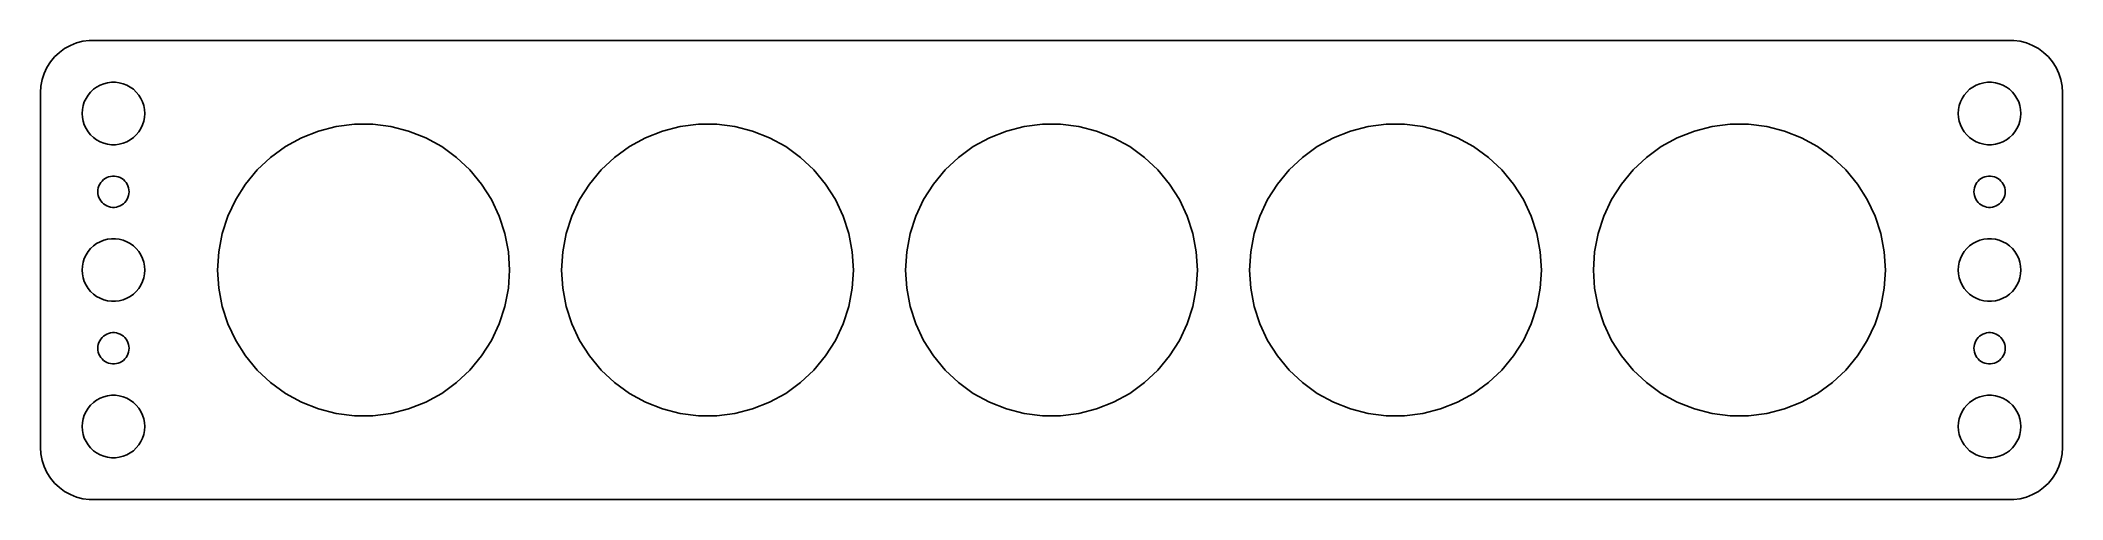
# Model space of a CAD drawing. Header units: metres. Extents: x -97 to 97, y 32 to 76.
import ezdxf

# ---------------------------------------------------------------- set-up
doc = ezdxf.new("R2010")
doc.units = ezdxf.units.M

msp = doc.modelspace()

# ---------------------------------------------------------------- linework, layer by layer
for p, q in [((-93.5451, 75.7553), (-94.1289, 75.5241)), ((-92.9369, 75.9114), (-93.5451, 75.7553)), ((-92.3139, 75.9901), (-92.9369, 75.9114)), ((92.3139, 75.9901), (-92.3139, 75.9901)), ((92.9369, 75.9114), (92.3139, 75.9901)), ((93.5451, 75.7553), (92.9369, 75.9114)), ((94.1289, 75.5241), (93.5451, 75.7553)), ((-96.0451, 73.9389), (-96.3815, 73.4088)), ((-95.6448, 74.4227), (-96.0451, 73.9389)), ((-95.1871, 74.8526), (-95.6448, 74.4227)), ((-94.6791, 75.2216), (-95.1871, 74.8526)), ((-94.1289, 75.5241), (-94.6791, 75.2216)), ((94.6791, 75.2216), (94.1289, 75.5241)), ((95.1871, 74.8526), (94.6791, 75.2216)), ((95.6448, 74.4227), (95.1871, 74.8526)), ((96.0451, 73.9389), (95.6448, 74.4227)), ((96.3815, 73.4088), (96.0451, 73.9389)), ((-96.8429, 72.2434), (-96.9606, 71.6267)), ((-96.6489, 72.8406), (-96.8429, 72.2434)), ((-96.3815, 73.4088), (-96.6489, 72.8406)), ((-91.2773, 71.7145), (-90.927, 71.8532)), ((-90.927, 71.8532), (-90.5621, 71.9469)), ((-90.5621, 71.9469), (-90.1884, 71.9941)), ((-90.1884, 71.9941), (-89.8116, 71.9941)), ((-89.8116, 71.9941), (-89.4379, 71.9469)), ((-89.4379, 71.9469), (-89.073, 71.8532)), ((-89.073, 71.8532), (-88.7227, 71.7145)), ((88.7227, 71.7145), (89.073, 71.8532)), ((89.073, 71.8532), (89.4379, 71.9469)), ((89.4379, 71.9469), (89.8116, 71.9941)), ((89.8116, 71.9941), (90.1884, 71.9941)), ((90.1884, 71.9941), (90.5621, 71.9469)), ((90.5621, 71.9469), (90.927, 71.8532)), ((90.927, 71.8532), (91.2773, 71.7145)), ((96.6489, 72.8406), (96.3815, 73.4088)), ((96.8429, 72.2434), (96.6489, 72.8406)), ((96.9606, 71.6267), (96.8429, 72.2434)), ((-96.9606, 71.6267), (-97, 71)), ((-97, 71), (-97, 37)), ((-92.9057, 69.7461), (-92.7893, 70.1044)), ((-92.7893, 70.1044), (-92.6289, 70.4453)), ((-92.6289, 70.4453), (-92.427, 70.7634)), ((-92.427, 70.7634), (-92.1869, 71.0536)), ((-92.1869, 71.0536), (-91.9123, 71.3115)), ((-91.9123, 71.3115), (-91.6075, 71.533)), ((-91.6075, 71.533), (-91.2773, 71.7145)), ((-88.7227, 71.7145), (-88.3925, 71.533)), ((-88.3925, 71.533), (-88.0877, 71.3115)), ((-88.0877, 71.3115), (-87.8131, 71.0536)), ((-87.8131, 71.0536), (-87.573, 70.7634)), ((-87.573, 70.7634), (-87.3711, 70.4453)), ((-87.3711, 70.4453), (-87.2107, 70.1044)), ((-87.2107, 70.1044), (-87.0943, 69.7461)), ((87.0943, 69.7461), (87.2107, 70.1044)), ((87.2107, 70.1044), (87.3711, 70.4453)), ((87.3711, 70.4453), (87.573, 70.7634)), ((87.573, 70.7634), (87.8131, 71.0536)), ((87.8131, 71.0536), (88.0877, 71.3115)), ((88.0877, 71.3115), (88.3925, 71.533)), ((88.3925, 71.533), (88.7227, 71.7145)), ((91.2773, 71.7145), (91.6075, 71.533)), ((91.6075, 71.533), (91.9123, 71.3115)), ((91.9123, 71.3115), (92.1869, 71.0536)), ((92.1869, 71.0536), (92.427, 70.7634)), ((92.427, 70.7634), (92.6289, 70.4453)), ((92.6289, 70.4453), (92.7893, 70.1044)), ((92.7893, 70.1044), (92.9057, 69.7461)), ((97, 71), (96.9606, 71.6267)), ((97, 37), (97, 71)), ((-93, 69), (-92.9763, 69.376)), ((-92.9763, 68.624), (-93, 69)), ((-92.9763, 69.376), (-92.9057, 69.7461)), ((-92.9057, 68.2539), (-92.9763, 68.624)), ((-92.7893, 67.8956), (-92.9057, 68.2539)), ((-87.0943, 68.2539), (-87.2107, 67.8956)), ((-87.0943, 69.7461), (-87.0237, 69.376)), ((-87.0237, 68.624), (-87.0943, 68.2539)), ((-87.0237, 69.376), (-87, 69)), ((-87, 69), (-87.0237, 68.624)), ((-68.6233, 67.752), (-66.8791, 67.9724)), ((-66.8791, 67.9724), (-65.1209, 67.9724)), ((-65.1209, 67.9724), (-63.3767, 67.752)), ((-35.6233, 67.752), (-33.8791, 67.9724)), ((-33.8791, 67.9724), (-32.1209, 67.9724)), ((-32.1209, 67.9724), (-30.3766, 67.752)), ((-2.6233, 67.752), (-0.8791, 67.9724)), ((-0.8791, 67.9724), (0.8791, 67.9724)), ((0.8791, 67.9724), (2.6233, 67.752)), ((30.3766, 67.752), (32.1209, 67.9724)), ((32.1209, 67.9724), (33.8791, 67.9724)), ((33.8791, 67.9724), (35.6233, 67.752)), ((63.3767, 67.752), (65.1209, 67.9724)), ((65.1209, 67.9724), (66.8791, 67.9724)), ((66.8791, 67.9724), (68.6233, 67.752)), ((87, 69), (87.0237, 69.376)), ((87.0237, 68.624), (87, 69)), ((87.0237, 69.376), (87.0943, 69.7461)), ((87.0943, 68.2539), (87.0237, 68.624)), ((87.2107, 67.8956), (87.0943, 68.2539)), ((92.9057, 68.2539), (92.7893, 67.8956)), ((92.9057, 69.7461), (92.9763, 69.376)), ((92.9763, 68.624), (92.9057, 68.2539)), ((92.9763, 69.376), (93, 69)), ((93, 69), (92.9763, 68.624)), ((-92.6289, 67.5547), (-92.7893, 67.8956)), ((-92.427, 67.2366), (-92.6289, 67.5547)), ((-92.1869, 66.9464), (-92.427, 67.2366)), ((-91.9123, 66.6884), (-92.1869, 66.9464)), ((-91.6075, 66.467), (-91.9123, 66.6884)), ((-91.2773, 66.2855), (-91.6075, 66.467)), ((-90.927, 66.1468), (-91.2773, 66.2855)), ((-90.5621, 66.0531), (-90.927, 66.1468)), ((-90.1884, 66.0059), (-90.5621, 66.0531)), ((-89.8116, 66.0059), (-90.1884, 66.0059)), ((-89.4379, 66.0531), (-89.8116, 66.0059)), ((-89.073, 66.1468), (-89.4379, 66.0531)), ((-88.7227, 66.2855), (-89.073, 66.1468)), ((-88.3925, 66.467), (-88.7227, 66.2855)), ((-88.0877, 66.6884), (-88.3925, 66.467)), ((-87.8131, 66.9464), (-88.0877, 66.6884)), ((-87.573, 67.2366), (-87.8131, 66.9464)), ((-87.3711, 67.5547), (-87.573, 67.2366)), ((-87.2107, 67.8956), (-87.3711, 67.5547)), ((-73.5016, 65.8206), (-71.9609, 66.6676)), ((-71.9609, 66.6676), (-70.3262, 67.3148)), ((-70.3262, 67.3148), (-68.6233, 67.752)), ((-63.3767, 67.752), (-61.6738, 67.3148)), ((-61.6738, 67.3148), (-60.0391, 66.6676)), ((-60.0391, 66.6676), (-58.4984, 65.8206)), ((-40.5016, 65.8206), (-38.9609, 66.6676)), ((-38.9609, 66.6676), (-37.3262, 67.3148)), ((-37.3262, 67.3148), (-35.6233, 67.752)), ((-30.3766, 67.752), (-28.6738, 67.3148)), ((-28.6738, 67.3148), (-27.0391, 66.6676)), ((-27.0391, 66.6676), (-25.4984, 65.8206)), ((-7.5016, 65.8206), (-5.9609, 66.6676)), ((-5.9609, 66.6676), (-4.3262, 67.3148)), ((-4.3262, 67.3148), (-2.6233, 67.752)), ((2.6233, 67.752), (4.3262, 67.3148)), ((4.3262, 67.3148), (5.9609, 66.6676)), ((5.9609, 66.6676), (7.5016, 65.8206)), ((25.4984, 65.8206), (27.0391, 66.6676)), ((27.0391, 66.6676), (28.6738, 67.3148)), ((28.6738, 67.3148), (30.3766, 67.752)), ((35.6233, 67.752), (37.3262, 67.3148)), ((37.3262, 67.3148), (38.9609, 66.6676)), ((38.9609, 66.6676), (40.5016, 65.8206)), ((58.4984, 65.8206), (60.0391, 66.6676)), ((60.0391, 66.6676), (61.6738, 67.3148)), ((61.6738, 67.3148), (63.3767, 67.752)), ((68.6233, 67.752), (70.3262, 67.3148)), ((70.3262, 67.3148), (71.9609, 66.6676)), ((71.9609, 66.6676), (73.5016, 65.8206)), ((87.3711, 67.5547), (87.2107, 67.8956)), ((87.573, 67.2366), (87.3711, 67.5547)), ((87.8131, 66.9464), (87.573, 67.2366)), ((88.0877, 66.6884), (87.8131, 66.9464)), ((88.3925, 66.467), (88.0877, 66.6884)), ((88.7227, 66.2855), (88.3925, 66.467)), ((89.073, 66.1468), (88.7227, 66.2855)), ((89.4379, 66.0531), (89.073, 66.1468)), ((89.8116, 66.0059), (89.4379, 66.0531)), ((90.1884, 66.0059), (89.8116, 66.0059)), ((90.5621, 66.0531), (90.1884, 66.0059)), ((90.927, 66.1468), (90.5621, 66.0531)), ((91.2773, 66.2855), (90.927, 66.1468)), ((91.6075, 66.467), (91.2773, 66.2855)), ((91.9123, 66.6884), (91.6075, 66.467)), ((92.1869, 66.9464), (91.9123, 66.6884)), ((92.427, 67.2366), (92.1869, 66.9464)), ((92.6289, 67.5547), (92.427, 67.2366)), ((92.7893, 67.8956), (92.6289, 67.5547)), ((-76.2056, 63.5836), (-74.9239, 64.7872)), ((-74.9239, 64.7872), (-73.5016, 65.8206)), ((-58.4984, 65.8206), (-57.0761, 64.7872)), ((-57.0761, 64.7872), (-55.7944, 63.5836)), ((-43.2056, 63.5836), (-41.9239, 64.7872)), ((-41.9239, 64.7872), (-40.5016, 65.8206)), ((-25.4984, 65.8206), (-24.0761, 64.7872)), ((-24.0761, 64.7872), (-22.7944, 63.5836)), ((-10.2056, 63.5836), (-8.9239, 64.7872)), ((-8.9239, 64.7872), (-7.5016, 65.8206)), ((7.5016, 65.8206), (8.9239, 64.7872)), ((8.9239, 64.7872), (10.2056, 63.5836)), ((22.7944, 63.5836), (24.0761, 64.7872)), ((24.0761, 64.7872), (25.4984, 65.8206)), ((40.5016, 65.8206), (41.9239, 64.7872)), ((41.9239, 64.7872), (43.2056, 63.5836)), ((55.7944, 63.5836), (57.0761, 64.7872)), ((57.0761, 64.7872), (58.4984, 65.8206)), ((73.5016, 65.8206), (74.9239, 64.7872)), ((74.9239, 64.7872), (76.2056, 63.5836)), ((-91.3947, 62.0522), (-91.3145, 62.2226)), ((-91.3145, 62.2226), (-91.2135, 62.3817)), ((-91.2135, 62.3817), (-91.0934, 62.5268)), ((-91.0934, 62.5268), (-90.9561, 62.6558)), ((-90.9561, 62.6558), (-90.8037, 62.7665)), ((-90.8037, 62.7665), (-90.6387, 62.8572)), ((-90.6387, 62.8572), (-90.4635, 62.9266)), ((-90.4635, 62.9266), (-90.2811, 62.9734)), ((-90.2811, 62.9734), (-90.0942, 62.997)), ((-90.0942, 62.997), (-89.9058, 62.997)), ((-89.9058, 62.997), (-89.7189, 62.9734)), ((-89.7189, 62.9734), (-89.5365, 62.9266)), ((-89.5365, 62.9266), (-89.3613, 62.8572)), ((-89.3613, 62.8572), (-89.1963, 62.7665)), ((-89.1963, 62.7665), (-89.0439, 62.6558)), ((-89.0439, 62.6558), (-88.9065, 62.5268)), ((-88.9065, 62.5268), (-88.7865, 62.3817)), ((-88.7865, 62.3817), (-88.6855, 62.2226)), ((-88.6855, 62.2226), (-88.6053, 62.0522)), ((-78.2683, 60.7445), (-77.3262, 62.229)), ((-77.3262, 62.229), (-76.2056, 63.5836)), ((-55.7944, 63.5836), (-54.6738, 62.229)), ((-54.6738, 62.229), (-53.7317, 60.7445)), ((-45.2683, 60.7445), (-44.3262, 62.229)), ((-44.3262, 62.229), (-43.2056, 63.5836)), ((-22.7944, 63.5836), (-21.6738, 62.229)), ((-21.6738, 62.229), (-20.7317, 60.7445)), ((-12.2683, 60.7445), (-11.3262, 62.229)), ((-11.3262, 62.229), (-10.2056, 63.5836)), ((10.2056, 63.5836), (11.3262, 62.229)), ((11.3262, 62.229), (12.2683, 60.7445)), ((20.7317, 60.7445), (21.6738, 62.229)), ((21.6738, 62.229), (22.7944, 63.5836)), ((43.2056, 63.5836), (44.3262, 62.229)), ((44.3262, 62.229), (45.2683, 60.7445)), ((53.7317, 60.7445), (54.6738, 62.229)), ((54.6738, 62.229), (55.7944, 63.5836)), ((76.2056, 63.5836), (77.3262, 62.229)), ((77.3262, 62.229), (78.2683, 60.7445)), ((88.6053, 62.0522), (88.6855, 62.2226)), ((88.6855, 62.2226), (88.7865, 62.3817)), ((88.7865, 62.3817), (88.9065, 62.5268)), ((88.9065, 62.5268), (89.0439, 62.6558)), ((89.0439, 62.6558), (89.1963, 62.7665)), ((89.1963, 62.7665), (89.3613, 62.8572)), ((89.3613, 62.8572), (89.5365, 62.9266)), ((89.5365, 62.9266), (89.7189, 62.9734)), ((89.7189, 62.9734), (89.9058, 62.997)), ((89.9058, 62.997), (90.0942, 62.997)), ((90.0942, 62.997), (90.2811, 62.9734)), ((90.2811, 62.9734), (90.4635, 62.9266)), ((90.4635, 62.9266), (90.6387, 62.8572)), ((90.6387, 62.8572), (90.8037, 62.7665)), ((90.8037, 62.7665), (90.9561, 62.6558)), ((90.9561, 62.6558), (91.0934, 62.5268)), ((91.0934, 62.5268), (91.2135, 62.3817)), ((91.2135, 62.3817), (91.3145, 62.2226)), ((91.3145, 62.2226), (91.3947, 62.0522)), ((-91.5, 61.5), (-91.4882, 61.688)), ((-91.4882, 61.312), (-91.5, 61.5)), ((-91.4882, 61.688), (-91.4529, 61.873)), ((-91.4529, 61.127), (-91.4882, 61.312)), ((-91.4529, 61.873), (-91.3947, 62.0522)), ((-91.3947, 60.9478), (-91.4529, 61.127)), ((-91.3145, 60.7774), (-91.3947, 60.9478)), ((-91.2135, 60.6183), (-91.3145, 60.7774)), ((-91.0934, 60.4732), (-91.2135, 60.6183)), ((-90.9561, 60.3442), (-91.0934, 60.4732)), ((-90.8037, 60.2335), (-90.9561, 60.3442)), ((-90.6387, 60.1427), (-90.8037, 60.2335)), ((-90.4635, 60.0734), (-90.6387, 60.1427)), ((-89.3613, 60.1427), (-89.5365, 60.0734)), ((-89.1963, 60.2335), (-89.3613, 60.1427)), ((-89.0439, 60.3442), (-89.1963, 60.2335)), ((-88.9065, 60.4732), (-89.0439, 60.3442)), ((-88.7865, 60.6183), (-88.9065, 60.4732)), ((-88.6855, 60.7774), (-88.7865, 60.6183)), ((-88.6053, 60.9478), (-88.6855, 60.7774)), ((-88.6053, 62.0522), (-88.5471, 61.873)), ((-88.5471, 61.127), (-88.6053, 60.9478)), ((-88.5471, 61.873), (-88.5118, 61.688)), ((-88.5118, 61.312), (-88.5471, 61.127)), ((-88.5118, 61.688), (-88.5, 61.5)), ((-88.5, 61.5), (-88.5118, 61.312)), ((-79.0169, 59.1537), (-78.2683, 60.7445)), ((-53.7317, 60.7445), (-52.9831, 59.1537)), ((-46.0169, 59.1537), (-45.2683, 60.7445)), ((-20.7317, 60.7445), (-19.9831, 59.1537)), ((-13.0169, 59.1537), (-12.2683, 60.7445)), ((12.2683, 60.7445), (13.0169, 59.1537)), ((19.9831, 59.1537), (20.7317, 60.7445)), ((45.2683, 60.7445), (46.0169, 59.1537)), ((52.9831, 59.1537), (53.7317, 60.7445)), ((78.2683, 60.7445), (79.0169, 59.1537)), ((88.5, 61.5), (88.5118, 61.688)), ((88.5118, 61.312), (88.5, 61.5)), ((88.5118, 61.688), (88.5471, 61.873)), ((88.5471, 61.127), (88.5118, 61.312)), ((88.5471, 61.873), (88.6053, 62.0522)), ((88.6053, 60.9478), (88.5471, 61.127)), ((88.6855, 60.7774), (88.6053, 60.9478)), ((88.7865, 60.6183), (88.6855, 60.7774)), ((88.9065, 60.4732), (88.7865, 60.6183)), ((89.0439, 60.3442), (88.9065, 60.4732)), ((89.1963, 60.2335), (89.0439, 60.3442)), ((89.3613, 60.1427), (89.1963, 60.2335)), ((89.5365, 60.0734), (89.3613, 60.1427)), ((90.6387, 60.1427), (90.4635, 60.0734)), ((90.8037, 60.2335), (90.6387, 60.1427)), ((90.9561, 60.3442), (90.8037, 60.2335)), ((91.0934, 60.4732), (90.9561, 60.3442)), ((91.2135, 60.6183), (91.0934, 60.4732)), ((91.3145, 60.7774), (91.2135, 60.6183)), ((91.3947, 60.9478), (91.3145, 60.7774)), ((91.3947, 62.0522), (91.4529, 61.873)), ((91.4529, 61.127), (91.3947, 60.9478)), ((91.4529, 61.873), (91.4882, 61.688)), ((91.4882, 61.312), (91.4529, 61.127)), ((91.4882, 61.688), (91.5, 61.5)), ((91.5, 61.5), (91.4882, 61.312)), ((-90.2811, 60.0266), (-90.4635, 60.0734)), ((-90.0942, 60.0029), (-90.2811, 60.0266)), ((-89.9058, 60.0029), (-90.0942, 60.0029)), ((-89.7189, 60.0266), (-89.9058, 60.0029)), ((-89.5365, 60.0734), (-89.7189, 60.0266)), ((-79.5602, 57.4816), (-79.0169, 59.1537)), ((-52.9831, 59.1537), (-52.4398, 57.4816)), ((-46.5602, 57.4816), (-46.0169, 59.1537)), ((-19.9831, 59.1537), (-19.4398, 57.4816)), ((-13.5602, 57.4816), (-13.0169, 59.1537)), ((13.0169, 59.1537), (13.5602, 57.4816)), ((19.4398, 57.4816), (19.9831, 59.1537)), ((46.0169, 59.1537), (46.5602, 57.4816)), ((52.4398, 57.4816), (52.9831, 59.1537)), ((79.0169, 59.1537), (79.5602, 57.4816)), ((89.7189, 60.0266), (89.5365, 60.0734)), ((89.9058, 60.0029), (89.7189, 60.0266)), ((90.0942, 60.0029), (89.9058, 60.0029)), ((90.2811, 60.0266), (90.0942, 60.0029)), ((90.4635, 60.0734), (90.2811, 60.0266)), ((-92.1869, 56.0536), (-91.9123, 56.3115)), ((-91.9123, 56.3115), (-91.6075, 56.533)), ((-91.6075, 56.533), (-91.2773, 56.7145)), ((-91.2773, 56.7145), (-90.927, 56.8532)), ((-90.927, 56.8532), (-90.5621, 56.9469)), ((-90.5621, 56.9469), (-90.1884, 56.9941)), ((-90.1884, 56.9941), (-89.8116, 56.9941)), ((-89.8116, 56.9941), (-89.4379, 56.9469)), ((-89.4379, 56.9469), (-89.073, 56.8532)), ((-89.073, 56.8532), (-88.7227, 56.7145)), ((-88.7227, 56.7145), (-88.3925, 56.533)), ((-88.3925, 56.533), (-88.0877, 56.3115)), ((-88.0877, 56.3115), (-87.8131, 56.0536)), ((-79.8896, 55.7547), (-79.5602, 57.4816)), ((-52.4398, 57.4816), (-52.1104, 55.7547)), ((-46.8896, 55.7547), (-46.5602, 57.4816)), ((-19.4398, 57.4816), (-19.1104, 55.7547)), ((-13.8896, 55.7547), (-13.5602, 57.4816)), ((13.5602, 57.4816), (13.8896, 55.7547)), ((19.1104, 55.7547), (19.4398, 57.4816)), ((46.5602, 57.4816), (46.8896, 55.7547)), ((52.1104, 55.7547), (52.4398, 57.4816)), ((79.5602, 57.4816), (79.8896, 55.7547)), ((87.8131, 56.0536), (88.0877, 56.3115)), ((88.0877, 56.3115), (88.3925, 56.533)), ((88.3925, 56.533), (88.7227, 56.7145)), ((88.7227, 56.7145), (89.073, 56.8532)), ((89.073, 56.8532), (89.4379, 56.9469)), ((89.4379, 56.9469), (89.8116, 56.9941)), ((89.8116, 56.9941), (90.1884, 56.9941)), ((90.1884, 56.9941), (90.5621, 56.9469)), ((90.5621, 56.9469), (90.927, 56.8532)), ((90.927, 56.8532), (91.2773, 56.7145)), ((91.2773, 56.7145), (91.6075, 56.533)), ((91.6075, 56.533), (91.9123, 56.3115)), ((91.9123, 56.3115), (92.1869, 56.0536)), ((-93, 54), (-92.9763, 54.376)), ((-92.9763, 54.376), (-92.9057, 54.7461)), ((-92.9057, 54.7461), (-92.7893, 55.1044)), ((-92.7893, 55.1044), (-92.6289, 55.4453)), ((-92.6289, 55.4453), (-92.427, 55.7634)), ((-92.427, 55.7634), (-92.1869, 56.0536)), ((-87.8131, 56.0536), (-87.573, 55.7634)), ((-87.573, 55.7634), (-87.3711, 55.4453)), ((-87.3711, 55.4453), (-87.2107, 55.1044)), ((-87.2107, 55.1044), (-87.0943, 54.7461)), ((-87.0943, 54.7461), (-87.0237, 54.376)), ((-87.0237, 54.376), (-87, 54)), ((-80, 54), (-79.8896, 55.7547)), ((-52.1104, 55.7547), (-52, 54)), ((-47, 54), (-46.8896, 55.7547)), ((-19.1104, 55.7547), (-19, 54)), ((-14, 54), (-13.8896, 55.7547)), ((13.8896, 55.7547), (14, 54)), ((19, 54), (19.1104, 55.7547)), ((46.8896, 55.7547), (47, 54)), ((52, 54), (52.1104, 55.7547)), ((79.8896, 55.7547), (80, 54)), ((87, 54), (87.0237, 54.376)), ((87.0237, 54.376), (87.0943, 54.7461)), ((87.0943, 54.7461), (87.2107, 55.1044)), ((87.2107, 55.1044), (87.3711, 55.4453)), ((87.3711, 55.4453), (87.573, 55.7634)), ((87.573, 55.7634), (87.8131, 56.0536)), ((92.1869, 56.0536), (92.427, 55.7634)), ((92.427, 55.7634), (92.6289, 55.4453)), ((92.6289, 55.4453), (92.7893, 55.1044)), ((92.7893, 55.1044), (92.9057, 54.7461)), ((92.9057, 54.7461), (92.9763, 54.376)), ((92.9763, 54.376), (93, 54)), ((-92.9763, 53.624), (-93, 54)), ((-92.9057, 53.2539), (-92.9763, 53.624)), ((-92.7893, 52.8956), (-92.9057, 53.2539)), ((-92.6289, 52.5547), (-92.7893, 52.8956)), ((-92.427, 52.2366), (-92.6289, 52.5547)), ((-87.3711, 52.5547), (-87.573, 52.2366)), ((-87.2107, 52.8956), (-87.3711, 52.5547)), ((-87.0943, 53.2539), (-87.2107, 52.8956)), ((-87.0237, 53.624), (-87.0943, 53.2539)), ((-87, 54), (-87.0237, 53.624)), ((-79.8896, 52.2453), (-80, 54)), ((-52, 54), (-52.1104, 52.2453)), ((-46.8896, 52.2453), (-47, 54)), ((-19, 54), (-19.1104, 52.2453)), ((-13.8896, 52.2453), (-14, 54)), ((14, 54), (13.8896, 52.2453)), ((19.1104, 52.2453), (19, 54)), ((47, 54), (46.8896, 52.2453)), ((52.1104, 52.2453), (52, 54)), ((80, 54), (79.8896, 52.2453)), ((87.0237, 53.624), (87, 54)), ((87.0943, 53.2539), (87.0237, 53.624)), ((87.2107, 52.8956), (87.0943, 53.2539)), ((87.3711, 52.5547), (87.2107, 52.8956)), ((87.573, 52.2366), (87.3711, 52.5547)), ((92.6289, 52.5547), (92.427, 52.2366)), ((92.7893, 52.8956), (92.6289, 52.5547)), ((92.9057, 53.2539), (92.7893, 52.8956)), ((92.9763, 53.624), (92.9057, 53.2539)), ((93, 54), (92.9763, 53.624)), ((-92.1869, 51.9464), (-92.427, 52.2366)), ((-91.9123, 51.6885), (-92.1869, 51.9464)), ((-91.6075, 51.467), (-91.9123, 51.6885)), ((-91.2773, 51.2855), (-91.6075, 51.467)), ((-90.927, 51.1468), (-91.2773, 51.2855)), ((-90.5621, 51.0531), (-90.927, 51.1468)), ((-90.1884, 51.0059), (-90.5621, 51.0531)), ((-89.8116, 51.0059), (-90.1884, 51.0059)), ((-89.4379, 51.0531), (-89.8116, 51.0059)), ((-89.073, 51.1468), (-89.4379, 51.0531)), ((-88.7227, 51.2855), (-89.073, 51.1468)), ((-88.3925, 51.467), (-88.7227, 51.2855)), ((-88.0877, 51.6885), (-88.3925, 51.467)), ((-87.8131, 51.9464), (-88.0877, 51.6885)), ((-87.573, 52.2366), (-87.8131, 51.9464)), ((-79.5602, 50.5184), (-79.8896, 52.2453)), ((-79.0169, 48.8463), (-79.5602, 50.5184)), ((-52.4398, 50.5184), (-52.9831, 48.8463)), ((-52.1104, 52.2453), (-52.4398, 50.5184)), ((-46.5602, 50.5184), (-46.8896, 52.2453)), ((-46.0169, 48.8463), (-46.5602, 50.5184)), ((-19.4398, 50.5184), (-19.9831, 48.8463)), ((-19.1104, 52.2453), (-19.4398, 50.5184)), ((-13.5602, 50.5184), (-13.8896, 52.2453)), ((-13.0169, 48.8463), (-13.5602, 50.5184)), ((13.5602, 50.5184), (13.0169, 48.8463)), ((13.8896, 52.2453), (13.5602, 50.5184)), ((19.4398, 50.5184), (19.1104, 52.2453)), ((19.9831, 48.8463), (19.4398, 50.5184)), ((46.5602, 50.5184), (46.0169, 48.8463)), ((46.8896, 52.2453), (46.5602, 50.5184)), ((52.4398, 50.5184), (52.1104, 52.2453)), ((52.9831, 48.8463), (52.4398, 50.5184)), ((79.5602, 50.5184), (79.0169, 48.8463)), ((79.8896, 52.2453), (79.5602, 50.5184)), ((87.8131, 51.9464), (87.573, 52.2366)), ((88.0877, 51.6885), (87.8131, 51.9464)), ((88.3925, 51.467), (88.0877, 51.6885)), ((88.7227, 51.2855), (88.3925, 51.467)), ((89.073, 51.1468), (88.7227, 51.2855)), ((89.4379, 51.0531), (89.073, 51.1468)), ((89.8116, 51.0059), (89.4379, 51.0531)), ((90.1884, 51.0059), (89.8116, 51.0059)), ((90.5621, 51.0531), (90.1884, 51.0059)), ((90.927, 51.1468), (90.5621, 51.0531)), ((91.2773, 51.2855), (90.927, 51.1468)), ((91.6075, 51.467), (91.2773, 51.2855)), ((91.9123, 51.6885), (91.6075, 51.467)), ((92.1869, 51.9464), (91.9123, 51.6885)), ((92.427, 52.2366), (92.1869, 51.9464)), ((-78.2683, 47.2555), (-79.0169, 48.8463)), ((-52.9831, 48.8463), (-53.7317, 47.2555)), ((-45.2683, 47.2555), (-46.0169, 48.8463)), ((-19.9831, 48.8463), (-20.7317, 47.2555)), ((-12.2683, 47.2555), (-13.0169, 48.8463)), ((13.0169, 48.8463), (12.2683, 47.2555)), ((20.7317, 47.2555), (19.9831, 48.8463)), ((46.0169, 48.8463), (45.2683, 47.2555)), ((53.7317, 47.2555), (52.9831, 48.8463)), ((79.0169, 48.8463), (78.2683, 47.2555)), ((-91.5, 46.5), (-91.4882, 46.688)), ((-91.4882, 46.688), (-91.4529, 46.873)), ((-91.4529, 46.873), (-91.3947, 47.0522)), ((-91.3947, 47.0522), (-91.3145, 47.2226)), ((-91.3145, 47.2226), (-91.2135, 47.3817)), ((-91.2135, 47.3817), (-91.0934, 47.5268)), ((-91.0934, 47.5268), (-90.9561, 47.6558)), ((-90.9561, 47.6558), (-90.8037, 47.7665)), ((-90.8037, 47.7665), (-90.6387, 47.8573)), ((-90.6387, 47.8573), (-90.4635, 47.9266)), ((-90.4635, 47.9266), (-90.2811, 47.9734)), ((-90.2811, 47.9734), (-90.0942, 47.9971)), ((-90.0942, 47.9971), (-89.9058, 47.9971)), ((-89.9058, 47.9971), (-89.7189, 47.9734)), ((-89.7189, 47.9734), (-89.5365, 47.9266)), ((-89.5365, 47.9266), (-89.3613, 47.8573)), ((-89.3613, 47.8573), (-89.1963, 47.7665)), ((-89.1963, 47.7665), (-89.0439, 47.6558)), ((-89.0439, 47.6558), (-88.9065, 47.5268)), ((-88.9065, 47.5268), (-88.7865, 47.3817)), ((-88.7865, 47.3817), (-88.6855, 47.2226)), ((-88.6855, 47.2226), (-88.6053, 47.0522)), ((-88.6053, 47.0522), (-88.5471, 46.873)), ((-88.5471, 46.873), (-88.5118, 46.688)), ((-88.5118, 46.688), (-88.5, 46.5)), ((-77.3262, 45.771), (-78.2683, 47.2555)), ((-53.7317, 47.2555), (-54.6738, 45.771)), ((-44.3262, 45.771), (-45.2683, 47.2555)), ((-20.7317, 47.2555), (-21.6738, 45.771)), ((-11.3262, 45.771), (-12.2683, 47.2555)), ((12.2683, 47.2555), (11.3262, 45.771)), ((21.6738, 45.771), (20.7317, 47.2555)), ((45.2683, 47.2555), (44.3262, 45.771)), ((54.6738, 45.771), (53.7317, 47.2555)), ((78.2683, 47.2555), (77.3262, 45.771)), ((88.5, 46.5), (88.5118, 46.688)), ((88.5118, 46.688), (88.5471, 46.873)), ((88.5471, 46.873), (88.6053, 47.0522)), ((88.6053, 47.0522), (88.6855, 47.2226)), ((88.6855, 47.2226), (88.7865, 47.3817)), ((88.7865, 47.3817), (88.9065, 47.5268)), ((88.9065, 47.5268), (89.0439, 47.6558)), ((89.0439, 47.6558), (89.1963, 47.7665)), ((89.1963, 47.7665), (89.3613, 47.8573)), ((89.3613, 47.8573), (89.5365, 47.9266)), ((89.5365, 47.9266), (89.7189, 47.9734)), ((89.7189, 47.9734), (89.9058, 47.9971)), ((89.9058, 47.9971), (90.0942, 47.9971)), ((90.0942, 47.9971), (90.2811, 47.9734)), ((90.2811, 47.9734), (90.4635, 47.9266)), ((90.4635, 47.9266), (90.6387, 47.8573)), ((90.6387, 47.8573), (90.8037, 47.7665)), ((90.8037, 47.7665), (90.9561, 47.6558)), ((90.9561, 47.6558), (91.0934, 47.5268)), ((91.0934, 47.5268), (91.2135, 47.3817)), ((91.2135, 47.3817), (91.3145, 47.2226)), ((91.3145, 47.2226), (91.3947, 47.0522)), ((91.3947, 47.0522), (91.4529, 46.873)), ((91.4529, 46.873), (91.4882, 46.688)), ((91.4882, 46.688), (91.5, 46.5)), ((-91.4882, 46.312), (-91.5, 46.5)), ((-91.4529, 46.127), (-91.4882, 46.312)), ((-91.3947, 45.9478), (-91.4529, 46.127)), ((-91.3145, 45.7774), (-91.3947, 45.9478)), ((-91.2135, 45.6183), (-91.3145, 45.7774)), ((-91.0934, 45.4732), (-91.2135, 45.6183)), ((-90.9561, 45.3442), (-91.0934, 45.4732)), ((-90.8037, 45.2335), (-90.9561, 45.3442)), ((-90.6387, 45.1428), (-90.8037, 45.2335)), ((-90.4635, 45.0734), (-90.6387, 45.1428)), ((-90.2811, 45.0266), (-90.4635, 45.0734)), ((-90.0942, 45.003), (-90.2811, 45.0266)), ((-89.9058, 45.003), (-90.0942, 45.003)), ((-89.7189, 45.0266), (-89.9058, 45.003)), ((-89.5365, 45.0734), (-89.7189, 45.0266)), ((-89.3613, 45.1428), (-89.5365, 45.0734)), ((-89.1963, 45.2335), (-89.3613, 45.1428)), ((-89.0439, 45.3442), (-89.1963, 45.2335)), ((-88.9065, 45.4732), (-89.0439, 45.3442)), ((-88.7865, 45.6183), (-88.9065, 45.4732)), ((-88.6855, 45.7774), (-88.7865, 45.6183)), ((-88.6053, 45.9478), (-88.6855, 45.7774)), ((-88.5471, 46.127), (-88.6053, 45.9478)), ((-88.5118, 46.312), (-88.5471, 46.127)), ((-88.5, 46.5), (-88.5118, 46.312)), ((-76.2056, 44.4164), (-77.3262, 45.771)), ((-54.6738, 45.771), (-55.7944, 44.4164)), ((-43.2056, 44.4164), (-44.3262, 45.771)), ((-21.6738, 45.771), (-22.7944, 44.4164)), ((-10.2056, 44.4164), (-11.3262, 45.771)), ((11.3262, 45.771), (10.2056, 44.4164)), ((22.7944, 44.4164), (21.6738, 45.771)), ((44.3262, 45.771), (43.2056, 44.4164)), ((55.7944, 44.4164), (54.6738, 45.771)), ((77.3262, 45.771), (76.2056, 44.4164)), ((88.5118, 46.312), (88.5, 46.5)), ((88.5471, 46.127), (88.5118, 46.312)), ((88.6053, 45.9478), (88.5471, 46.127)), ((88.6855, 45.7774), (88.6053, 45.9478)), ((88.7865, 45.6183), (88.6855, 45.7774)), ((88.9065, 45.4732), (88.7865, 45.6183)), ((89.0439, 45.3442), (88.9065, 45.4732)), ((89.1963, 45.2335), (89.0439, 45.3442)), ((89.3613, 45.1428), (89.1963, 45.2335)), ((89.5365, 45.0734), (89.3613, 45.1428)), ((89.7189, 45.0266), (89.5365, 45.0734)), ((89.9058, 45.003), (89.7189, 45.0266)), ((90.0942, 45.003), (89.9058, 45.003)), ((90.2811, 45.0266), (90.0942, 45.003)), ((90.4635, 45.0734), (90.2811, 45.0266)), ((90.6387, 45.1428), (90.4635, 45.0734)), ((90.8037, 45.2335), (90.6387, 45.1428)), ((90.9561, 45.3442), (90.8037, 45.2335)), ((91.0934, 45.4732), (90.9561, 45.3442)), ((91.2135, 45.6183), (91.0934, 45.4732)), ((91.3145, 45.7774), (91.2135, 45.6183)), ((91.3947, 45.9478), (91.3145, 45.7774)), ((91.4529, 46.127), (91.3947, 45.9478)), ((91.4882, 46.312), (91.4529, 46.127)), ((91.5, 46.5), (91.4882, 46.312)), ((-74.9239, 43.2128), (-76.2056, 44.4164)), ((-73.5016, 42.1794), (-74.9239, 43.2128)), ((-57.0761, 43.2128), (-58.4984, 42.1794)), ((-55.7944, 44.4164), (-57.0761, 43.2128)), ((-41.9239, 43.2128), (-43.2056, 44.4164)), ((-40.5016, 42.1794), (-41.9239, 43.2128)), ((-24.0761, 43.2128), (-25.4984, 42.1794)), ((-22.7944, 44.4164), (-24.0761, 43.2128)), ((-8.9239, 43.2128), (-10.2056, 44.4164)), ((-7.5016, 42.1794), (-8.9239, 43.2128)), ((8.9239, 43.2128), (7.5016, 42.1794)), ((10.2056, 44.4164), (8.9239, 43.2128)), ((24.0761, 43.2128), (22.7944, 44.4164)), ((25.4984, 42.1794), (24.0761, 43.2128)), ((41.9239, 43.2128), (40.5016, 42.1794)), ((43.2056, 44.4164), (41.9239, 43.2128)), ((57.0761, 43.2128), (55.7944, 44.4164)), ((58.4984, 42.1794), (57.0761, 43.2128)), ((74.9239, 43.2128), (73.5016, 42.1794)), ((76.2056, 44.4164), (74.9239, 43.2128)), ((-92.6289, 40.4453), (-92.427, 40.7634)), ((-92.427, 40.7634), (-92.1869, 41.0536)), ((-92.1869, 41.0536), (-91.9123, 41.3116)), ((-91.9123, 41.3116), (-91.6075, 41.533)), ((-91.6075, 41.533), (-91.2773, 41.7145)), ((-91.2773, 41.7145), (-90.927, 41.8532)), ((-90.927, 41.8532), (-90.5621, 41.9469)), ((-90.5621, 41.9469), (-90.1884, 41.9941)), ((-90.1884, 41.9941), (-89.8116, 41.9941)), ((-89.8116, 41.9941), (-89.4379, 41.9469)), ((-89.4379, 41.9469), (-89.073, 41.8532)), ((-89.073, 41.8532), (-88.7227, 41.7145)), ((-88.7227, 41.7145), (-88.3925, 41.533)), ((-88.3925, 41.533), (-88.0877, 41.3116)), ((-88.0877, 41.3116), (-87.8131, 41.0536)), ((-87.8131, 41.0536), (-87.573, 40.7634)), ((-87.573, 40.7634), (-87.3711, 40.4453)), ((-71.9609, 41.3324), (-73.5016, 42.1794)), ((-70.3262, 40.6852), (-71.9609, 41.3324)), ((-60.0391, 41.3324), (-61.6738, 40.6852)), ((-58.4984, 42.1794), (-60.0391, 41.3324)), ((-38.9609, 41.3324), (-40.5016, 42.1794)), ((-37.3262, 40.6852), (-38.9609, 41.3324)), ((-27.0391, 41.3324), (-28.6738, 40.6852)), ((-25.4984, 42.1794), (-27.0391, 41.3324)), ((-5.9609, 41.3324), (-7.5016, 42.1794)), ((-4.3262, 40.6852), (-5.9609, 41.3324)), ((5.9609, 41.3324), (4.3262, 40.6852)), ((7.5016, 42.1794), (5.9609, 41.3324)), ((27.0391, 41.3324), (25.4984, 42.1794)), ((28.6738, 40.6852), (27.0391, 41.3324)), ((38.9609, 41.3324), (37.3262, 40.6852)), ((40.5016, 42.1794), (38.9609, 41.3324)), ((60.0391, 41.3324), (58.4984, 42.1794)), ((61.6738, 40.6852), (60.0391, 41.3324)), ((71.9609, 41.3324), (70.3262, 40.6852)), ((73.5016, 42.1794), (71.9609, 41.3324)), ((87.3711, 40.4453), (87.573, 40.7634)), ((87.573, 40.7634), (87.8131, 41.0536)), ((87.8131, 41.0536), (88.0877, 41.3116)), ((88.0877, 41.3116), (88.3925, 41.533)), ((88.3925, 41.533), (88.7227, 41.7145)), ((88.7227, 41.7145), (89.073, 41.8532)), ((89.073, 41.8532), (89.4379, 41.9469)), ((89.4379, 41.9469), (89.8116, 41.9941)), ((89.8116, 41.9941), (90.1884, 41.9941)), ((90.1884, 41.9941), (90.5621, 41.9469)), ((90.5621, 41.9469), (90.927, 41.8532)), ((90.927, 41.8532), (91.2773, 41.7145)), ((91.2773, 41.7145), (91.6075, 41.533)), ((91.6075, 41.533), (91.9123, 41.3116)), ((91.9123, 41.3116), (92.1869, 41.0536)), ((92.1869, 41.0536), (92.427, 40.7634)), ((92.427, 40.7634), (92.6289, 40.4453)), ((-93, 39), (-92.9763, 39.376)), ((-92.9763, 38.624), (-93, 39)), ((-92.9763, 39.376), (-92.9057, 39.7461)), ((-92.9057, 39.7461), (-92.7893, 40.1044)), ((-92.7893, 40.1044), (-92.6289, 40.4453)), ((-87.3711, 40.4453), (-87.2107, 40.1044)), ((-87.2107, 40.1044), (-87.0943, 39.7461)), ((-87.0943, 39.7461), (-87.0237, 39.376)), ((-87.0237, 39.376), (-87, 39)), ((-87, 39), (-87.0237, 38.624)), ((-68.6233, 40.248), (-70.3262, 40.6852)), ((-66.8791, 40.0276), (-68.6233, 40.248)), ((-65.1209, 40.0276), (-66.8791, 40.0276)), ((-63.3767, 40.248), (-65.1209, 40.0276)), ((-61.6738, 40.6852), (-63.3767, 40.248)), ((-35.6233, 40.248), (-37.3262, 40.6852)), ((-33.8791, 40.0276), (-35.6233, 40.248)), ((-32.1209, 40.0276), (-33.8791, 40.0276)), ((-30.3766, 40.248), (-32.1209, 40.0276)), ((-28.6738, 40.6852), (-30.3766, 40.248)), ((-2.6233, 40.248), (-4.3262, 40.6852)), ((-0.8791, 40.0276), (-2.6233, 40.248)), ((0.8791, 40.0276), (-0.8791, 40.0276)), ((2.6233, 40.248), (0.8791, 40.0276)), ((4.3262, 40.6852), (2.6233, 40.248)), ((30.3766, 40.248), (28.6738, 40.6852)), ((32.1209, 40.0276), (30.3766, 40.248)), ((33.8791, 40.0276), (32.1209, 40.0276)), ((35.6233, 40.248), (33.8791, 40.0276)), ((37.3262, 40.6852), (35.6233, 40.248)), ((63.3767, 40.248), (61.6738, 40.6852)), ((65.1209, 40.0276), (63.3767, 40.248)), ((66.8791, 40.0276), (65.1209, 40.0276)), ((68.6233, 40.248), (66.8791, 40.0276)), ((70.3262, 40.6852), (68.6233, 40.248)), ((87, 39), (87.0237, 39.376)), ((87.0237, 38.624), (87, 39)), ((87.0237, 39.376), (87.0943, 39.7461)), ((87.0943, 39.7461), (87.2107, 40.1044)), ((87.2107, 40.1044), (87.3711, 40.4453)), ((92.6289, 40.4453), (92.7893, 40.1044)), ((92.7893, 40.1044), (92.9057, 39.7461)), ((92.9057, 39.7461), (92.9763, 39.376)), ((92.9763, 39.376), (93, 39)), ((93, 39), (92.9763, 38.624)), ((-97, 37), (-96.9606, 36.3733)), ((-92.9057, 38.2539), (-92.9763, 38.624)), ((-92.7893, 37.8956), (-92.9057, 38.2539)), ((-92.6289, 37.5547), (-92.7893, 37.8956)), ((-92.427, 37.2366), (-92.6289, 37.5547)), ((-92.1869, 36.9464), (-92.427, 37.2366)), ((-91.9123, 36.6885), (-92.1869, 36.9464)), ((-87.8131, 36.9464), (-88.0877, 36.6885)), ((-87.573, 37.2366), (-87.8131, 36.9464)), ((-87.3711, 37.5547), (-87.573, 37.2366)), ((-87.2107, 37.8956), (-87.3711, 37.5547)), ((-87.0943, 38.2539), (-87.2107, 37.8956)), ((-87.0237, 38.624), (-87.0943, 38.2539)), ((87.0943, 38.2539), (87.0237, 38.624)), ((87.2107, 37.8956), (87.0943, 38.2539)), ((87.3711, 37.5547), (87.2107, 37.8956)), ((87.573, 37.2366), (87.3711, 37.5547)), ((87.8131, 36.9464), (87.573, 37.2366)), ((88.0877, 36.6885), (87.8131, 36.9464)), ((92.1869, 36.9464), (91.9123, 36.6885)), ((92.427, 37.2366), (92.1869, 36.9464)), ((92.6289, 37.5547), (92.427, 37.2366)), ((92.7893, 37.8956), (92.6289, 37.5547)), ((92.9057, 38.2539), (92.7893, 37.8956)), ((92.9763, 38.624), (92.9057, 38.2539)), ((96.9606, 36.3733), (97, 37)), ((-96.9606, 36.3733), (-96.8429, 35.7566)), ((-96.8429, 35.7566), (-96.6489, 35.1594)), ((-96.6489, 35.1594), (-96.3815, 34.5912)), ((-91.6075, 36.467), (-91.9123, 36.6885)), ((-91.2773, 36.2855), (-91.6075, 36.467)), ((-90.927, 36.1468), (-91.2773, 36.2855)), ((-90.5621, 36.0531), (-90.927, 36.1468)), ((-90.1884, 36.0059), (-90.5621, 36.0531)), ((-89.8116, 36.0059), (-90.1884, 36.0059)), ((-89.4379, 36.0531), (-89.8116, 36.0059)), ((-89.073, 36.1468), (-89.4379, 36.0531)), ((-88.7227, 36.2855), (-89.073, 36.1468)), ((-88.3925, 36.467), (-88.7227, 36.2855)), ((-88.0877, 36.6885), (-88.3925, 36.467)), ((88.3925, 36.467), (88.0877, 36.6885)), ((88.7227, 36.2855), (88.3925, 36.467)), ((89.073, 36.1468), (88.7227, 36.2855)), ((89.4379, 36.0531), (89.073, 36.1468)), ((89.8116, 36.0059), (89.4379, 36.0531)), ((90.1884, 36.0059), (89.8116, 36.0059)), ((90.5621, 36.0531), (90.1884, 36.0059)), ((90.927, 36.1468), (90.5621, 36.0531)), ((91.2773, 36.2855), (90.927, 36.1468)), ((91.6075, 36.467), (91.2773, 36.2855)), ((91.9123, 36.6885), (91.6075, 36.467)), ((96.3815, 34.5912), (96.6489, 35.1594)), ((96.6489, 35.1594), (96.8429, 35.7566)), ((96.8429, 35.7566), (96.9606, 36.3733)), ((-96.3815, 34.5912), (-96.0451, 34.0611)), ((-96.0451, 34.0611), (-95.6448, 33.5773)), ((-95.6448, 33.5773), (-95.1871, 33.1474)), ((-95.1871, 33.1474), (-94.6791, 32.7784)), ((94.6791, 32.7784), (95.1871, 33.1474)), ((95.1871, 33.1474), (95.6448, 33.5773)), ((95.6448, 33.5773), (96.0451, 34.0611)), ((96.0451, 34.0611), (96.3815, 34.5912)), ((-94.6791, 32.7784), (-94.1289, 32.4759)), ((-94.1289, 32.4759), (-93.5451, 32.2447)), ((-93.5451, 32.2447), (-92.9369, 32.0886)), ((-92.9369, 32.0886), (-92.3139, 32.0099)), ((-92.3139, 32.0099), (92.3139, 32.0099)), ((92.3139, 32.0099), (92.9369, 32.0886)), ((92.9369, 32.0886), (93.5451, 32.2447)), ((93.5451, 32.2447), (94.1289, 32.4759)), ((94.1289, 32.4759), (94.6791, 32.7784))]:
    msp.add_line(p, q)

doc.saveas('drawing.dxf')
